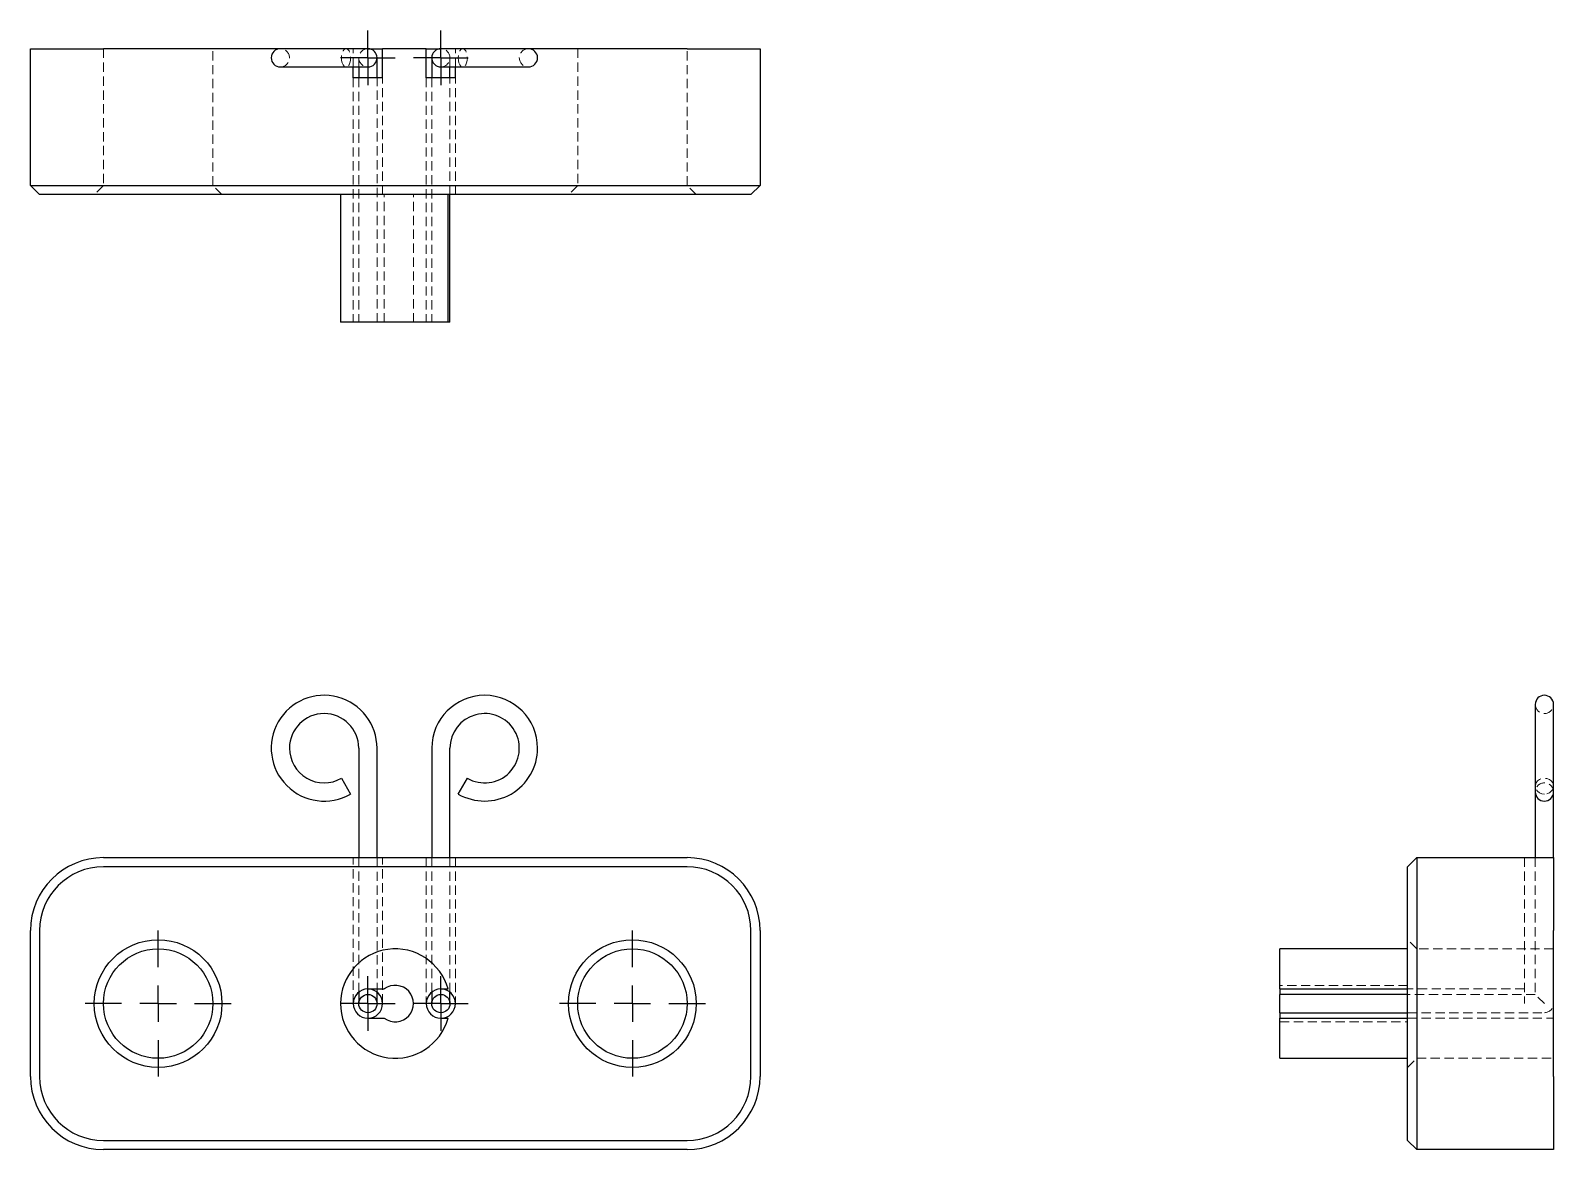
# Model space of a CAD drawing. Header units: millimetres. Extents: x 33 to 242, y 26 to 179.
import ezdxf

# ---------------------------------------------------------------- set-up
doc = ezdxf.new("R2010")
doc.units = ezdxf.units.MM
doc.linetypes.add('HIDDEN', pattern=[1.905, 1.27, -0.635])
doc.layers.add('10', color=7, linetype='Continuous')

# ---------------------------------------------------------------- blocks, each defined once
blk = doc.blocks.new('SW_CENTERMARKSYMBOL_0')
at = {"layer": '10', "color": 0}
for p, q in [((0, 2.5), (0, 3.75)), ((0, 0), (0, 2.5)), ((-2.5, 0), (-3.75, 0)), ((0, 0), (-2.5, 0)), ((0, 0), (0, -2.5)), ((0, 0), (2.5, 0)), ((2.5, 0), (3.75, 0)), ((0, -2.5), (0, -3.75))]:
    blk.add_line(p, q, dxfattribs=at)
blk = doc.blocks.new('SW_CENTERMARKSYMBOL_1')
at = {"layer": '10', "color": 0}
for p, q in [((0, 2.5), (0, 3.75)), ((0, 0), (0, 2.5)), ((-2.5, 0), (-3.75, 0)), ((0, 0), (-2.5, 0)), ((0, 0), (0, -2.5)), ((0, 0), (2.5, 0)), ((2.5, 0), (3.75, 0)), ((0, -2.5), (0, -3.75))]:
    blk.add_line(p, q, dxfattribs=at)
blk = doc.blocks.new('SW_CENTERMARKSYMBOL_2')
at = {"layer": '10', "color": 0}
for p, q in [((0, 5), (0, 10)), ((0, 0), (0, 2.5)), ((-5, 0), (-10, 0)), ((0, 0), (-2.5, 0)), ((0, 0), (0, -2.5)), ((0, 0), (2.5, 0)), ((5, 0), (10, 0)), ((0, -5), (0, -10))]:
    blk.add_line(p, q, dxfattribs=at)
blk = doc.blocks.new('SW_CENTERMARKSYMBOL_3')
at = {"layer": '10', "color": 0}
for p, q in [((0, 5), (0, 10)), ((0, 0), (0, 2.5)), ((-5, 0), (-10, 0)), ((0, 0), (-2.5, 0)), ((0, 0), (0, -2.5)), ((0, 0), (2.5, 0)), ((5, 0), (10, 0)), ((0, -5), (0, -10))]:
    blk.add_line(p, q, dxfattribs=at)
blk = doc.blocks.new('SW_CENTERMARKSYMBOL_4')
at = {"layer": '10', "color": 0}
for p, q in [((0, 2.5), (0, 3.75)), ((0, 0), (0, 2.5)), ((-2.5, 0), (-3.75, 0)), ((0, 0), (-2.5, 0)), ((0, 0), (0, -2.5)), ((0, 0), (2.5, 0)), ((2.5, 0), (3.75, 0)), ((0, -2.5), (0, -3.75))]:
    blk.add_line(p, q, dxfattribs=at)
blk = doc.blocks.new('SW_CENTERMARKSYMBOL_5')
at = {"layer": '10', "color": 0}
for p, q in [((0, 2.5), (0, 3.75)), ((0, 0), (0, 2.5)), ((-2.5, 0), (-3.75, 0)), ((0, 0), (-2.5, 0)), ((0, 0), (0, -2.5)), ((0, 0), (2.5, 0)), ((2.5, 0), (3.75, 0)), ((0, -2.5), (0, -3.75))]:
    blk.add_line(p, q, dxfattribs=at)

msp = doc.modelspace()

# ---------------------------------------------------------------- linework, layer by layer
at = {"color": 7, "linetype": 'Continuous', "lineweight": 25}
for p, q in [((33, 158), (33, 176.75)), ((33, 176.75), (43, 176.75)), ((67.25, 176.75), (43, 176.75)), ((79.25, 176.75), (67.25, 176.75)), ((79.25, 176.75), (81.25, 176.75)), ((80.5, 172.75), (80.5, 175.5)), ((87.25, 176.75), (81.25, 176.75)), ((81.25, 172.75), (81.25, 176.75)), ((87.25, 172.75), (87.25, 176.75)), ((87.25, 176.75), (89.25, 176.75)), ((88, 175.5), (88, 172.75)), ((101.25, 176.75), (89.25, 176.75)), ((123, 176.75), (101.25, 176.75)), ((123, 176.75), (133, 176.75)), ((133, 176.75), (133, 158)), ((67.25, 174.25), (79.25, 174.25)), ((77.25, 172.75), (77.25, 174.25)), ((78, 174.25), (78, 172.75)), ((89.25, 174.25), (101.25, 174.25)), ((90.5, 172.75), (90.5, 174.25)), ((91.25, 172.75), (91.25, 174.25)), ((81.25, 172.75), (77.25, 172.75)), ((91.25, 172.75), (87.25, 172.75)), ((33, 158), (43, 158)), ((34.25, 156.75), (33, 158)), ((43, 156.75), (34.25, 156.75)), ((43, 158), (123, 158)), ((123, 156.75), (43, 156.75)), ((75.5, 156.75), (75.5, 139.25)), ((90.23, 139.25), (90.23, 156.75)), ((90.5, 139.25), (90.5, 156.75)), ((123, 158), (133, 158)), ((131.75, 156.75), (123, 156.75)), ((131.75, 156.75), (133, 158)), ((90.23, 139.25), (75.5, 139.25)), ((90.5, 139.25), (90.23, 139.25)), ((239.25, 86.88), (239.25, 74.88)), ((241.75, 74.88), (241.75, 86.88)), ((78, 80.88), (78, 65.88)), ((80.5, 65.88), (80.5, 80.88)), ((88, 80.88), (88, 65.88)), ((90.5, 65.88), (90.5, 80.88)), ((75.62, 76.76), (76.88, 74.6)), ((91.62, 74.6), (92.88, 76.76)), ((239.25, 74.88), (239.25, 65.88)), ((241.75, 65.88), (241.75, 74.88)), ((43, 65.88), (123, 65.88)), ((221.75, 64.62), (223, 65.88)), ((223, 65.88), (223, 55.88)), ((223, 65.88), (241.75, 65.88)), ((241.75, 65.88), (241.75, 55.88)), ((123, 64.62), (43, 64.62)), ((221.75, 55.88), (221.75, 64.62)), ((33, 35.88), (33, 55.88)), ((34.25, 55.88), (34.25, 35.88)), ((131.75, 35.88), (131.75, 55.88)), ((133, 55.88), (133, 35.88)), ((221.75, 35.88), (221.75, 55.88)), ((223, 55.88), (223, 35.88)), ((241.75, 35.88), (241.75, 55.88)), ((221.75, 53.38), (204.25, 53.38)), ((204.25, 47.88), (204.25, 53.38)), ((78, 47.44), (78, 45.88)), ((79.25, 47.88), (81.5, 47.88)), ((80.5, 45.88), (80.5, 47.44)), ((88, 47.44), (88, 45.88)), ((89.25, 47.88), (90.23, 47.88)), ((90.5, 45.88), (90.5, 47.44)), ((204.25, 47.88), (204.25, 47.12)), ((204.25, 47.88), (221.75, 47.88)), ((221.75, 47.12), (204.25, 47.12)), ((204.25, 45.88), (204.25, 47.12)), ((79.25, 43.88), (81.5, 43.88)), ((89.25, 43.88), (90.23, 43.88)), ((204.25, 44.62), (204.25, 45.88)), ((204.25, 44.62), (221.75, 44.62)), ((204.25, 44.62), (204.25, 43.88)), ((204.25, 38.38), (204.25, 43.88)), ((204.25, 43.88), (221.75, 43.88)), ((204.25, 38.38), (221.75, 38.38)), ((221.75, 27.12), (221.75, 35.88)), ((223, 35.88), (223, 25.88)), ((241.75, 35.88), (241.75, 25.88)), ((43, 27.12), (123, 27.12)), ((123, 25.88), (43, 25.88)), ((223, 25.88), (221.75, 27.12)), ((241.75, 25.88), (223, 25.88))]:
    msp.add_line(p, q, dxfattribs=at)
at = {"color": 7, "linetype": 'HIDDEN', "lineweight": 18}
for p, q in [((43, 176.75), (43, 158)), ((58, 158), (58, 176.75)), ((77.25, 174.25), (77.25, 176.75)), ((78, 175.5), (78, 174.25)), ((90.5, 174.25), (90.5, 175.5)), ((91.25, 174.25), (91.25, 176.75)), ((108, 176.75), (108, 158)), ((123, 158), (123, 176.75)), ((77.25, 172.75), (77.25, 139.25)), ((78, 172.75), (78, 139.25)), ((80.5, 139.25), (80.5, 172.75)), ((81.25, 156.75), (81.25, 172.75)), ((87.25, 172.75), (87.25, 139.25)), ((88, 172.75), (88, 139.25)), ((90.5, 156.75), (90.5, 172.75)), ((91.25, 156.75), (91.25, 172.75)), ((43, 158), (41.75, 156.75)), ((59.25, 156.75), (58, 158)), ((81.5, 139.25), (81.5, 156.75)), ((85.5, 139.25), (85.5, 156.75)), ((108, 158), (106.75, 156.75)), ((124.25, 156.75), (123, 158)), ((77.25, 45.88), (77.25, 65.88)), ((78, 65.88), (78, 47.44)), ((80.5, 47.44), (80.5, 65.88)), ((81.25, 45.88), (81.25, 65.88)), ((87.25, 65.88), (87.25, 45.88)), ((88, 65.88), (88, 47.44)), ((90.5, 47.44), (90.5, 65.88)), ((91.25, 65.88), (91.25, 45.88)), ((237.75, 65.88), (237.75, 45.88)), ((239.25, 65.88), (239.25, 47.12)), ((223, 53.38), (221.75, 54.62)), ((241.75, 53.38), (223, 53.38)), ((221.75, 48.38), (204.25, 48.38)), ((237.75, 47.88), (221.75, 47.88)), ((239.25, 47.12), (221.75, 47.12)), ((240.5, 45.88), (239.25, 47.12)), ((221.75, 44.62), (240.5, 44.62)), ((221.75, 43.88), (241.75, 43.88)), ((204.25, 43.38), (221.75, 43.38)), ((221.75, 37.12), (223, 38.38)), ((223, 38.38), (241.75, 38.38))]:
    msp.add_line(p, q, dxfattribs=at)
at = {"color": 7, "linetype": 'HIDDEN', "lineweight": 18, "flags": 128}
for points in [[(75.62, 175.5), (75.65, 175.15), (75.72, 174.82), (75.84, 174.56), (75.99, 174.36), (76.16, 174.26), (76.34, 174.26), (76.51, 174.36), (76.66, 174.56), (76.78, 174.82), (76.85, 175.15), (76.88, 175.5), (76.85, 175.85), (76.78, 176.18), (76.66, 176.44), (76.51, 176.64), (76.34, 176.74), (76.16, 176.74), (75.99, 176.64), (75.84, 176.44), (75.72, 176.18), (75.65, 175.85), (75.62, 175.5)], [(91.62, 175.5), (91.65, 175.15), (91.72, 174.82), (91.84, 174.56), (91.99, 174.36), (92.16, 174.26), (92.34, 174.26), (92.51, 174.36), (92.66, 174.56), (92.78, 174.82), (92.85, 175.15), (92.88, 175.5), (92.85, 175.85), (92.78, 176.18), (92.66, 176.44), (92.51, 176.64), (92.34, 176.74), (92.16, 176.74), (91.99, 176.64), (91.84, 176.44), (91.72, 176.18), (91.65, 175.85), (91.62, 175.5)], [(240.5, 74.6), (240.15, 74.64), (239.82, 74.77), (239.56, 74.97), (239.36, 75.23), (239.26, 75.52), (239.26, 75.83), (239.36, 76.13), (239.56, 76.39), (239.82, 76.59), (240.15, 76.72), (240.5, 76.76), (240.85, 76.72), (241.18, 76.59), (241.44, 76.39), (241.64, 76.13), (241.74, 75.83), (241.74, 75.52), (241.64, 75.23), (241.44, 74.97), (241.18, 74.77), (240.85, 74.64), (240.5, 74.6)]]:
    msp.add_lwpolyline(points, dxfattribs=at)
at = {"color": 7, "linetype": 'Continuous', "lineweight": 25}
for centre, radius in [((50.5, 45.88), 8.75), ((115.5, 45.88), 8.75), ((50.5, 45.88), 7.5), ((115.5, 45.88), 7.5), ((79.25, 45.88), 1.25), ((89.25, 45.88), 1.25)]:
    msp.add_circle(centre, radius, dxfattribs=at)
for centre, radius, start, end in [((67.25, 175.5), 1.25, 90, 270), ((79.25, 175.5), 1.25, 270, 90), ((89.25, 175.5), 1.25, 90, 180), ((89.25, 175.5), 1.25, 180, 270), ((101.25, 175.5), 1.25, 270, 90), ((73.25, 80.88), 7.25, 0, 300), ((95.25, 80.88), 7.25, 0, 180), ((240.5, 86.88), 1.25, 0, 180), ((73.25, 80.88), 4.75, 0, 180), ((95.25, 80.88), 4.75, 240, 180), ((73.25, 80.88), 4.75, 180, 300), ((95.25, 80.88), 7.25, 240, 0), ((240.5, 74.88), 1.25, 180, 0), ((43, 55.88), 10, 90, 180), ((123, 55.88), 10, 0, 90), ((43, 55.88), 8.75, 90, 180), ((123, 55.88), 8.75, 0, 90), ((83, 45.88), 7.5, 15.466, 344.534), ((83, 45.88), 2.5, 233.1301, 126.8699), ((79.25, 45.88), 2, 90, 270), ((79.25, 45.88), 2, 270, 90), ((89.25, 45.88), 2, 90, 270), ((89.25, 45.88), 2, 270, 90), ((43, 35.88), 10, 180, 270), ((43, 35.88), 8.75, 180, 270), ((123, 35.88), 8.75, 270, 0), ((123, 35.88), 10, 270, 0)]:
    msp.add_arc(centre, radius, start, end, dxfattribs=at)
at = {"color": 7, "linetype": 'HIDDEN', "lineweight": 18}
for centre, start, end in [((67.25, 175.5), 270, 90), ((79.25, 175.5), 90, 180), ((79.25, 175.5), 180, 270), ((89.25, 175.5), 270, 90), ((101.25, 175.5), 90, 270), ((240.5, 86.88), 180, 0), ((240.5, 74.88), 0, 180), ((240.5, 45.88), 270, 0)]:
    msp.add_arc(centre, 1.25, start, end, dxfattribs=at)

# ---------------------------------------------------------------- block references
at = {"layer": '10'}
for name, p in [('SW_CENTERMARKSYMBOL_4', (79.25, 175.5)), ('SW_CENTERMARKSYMBOL_5', (89.25, 175.5)), ('SW_CENTERMARKSYMBOL_3', (50.5, 45.88)), ('SW_CENTERMARKSYMBOL_2', (115.5, 45.88)), ('SW_CENTERMARKSYMBOL_0', (79.25, 45.88)), ('SW_CENTERMARKSYMBOL_1', (89.25, 45.88))]:
    msp.add_blockref(name, p, dxfattribs=at)

doc.saveas('drawing.dxf')
